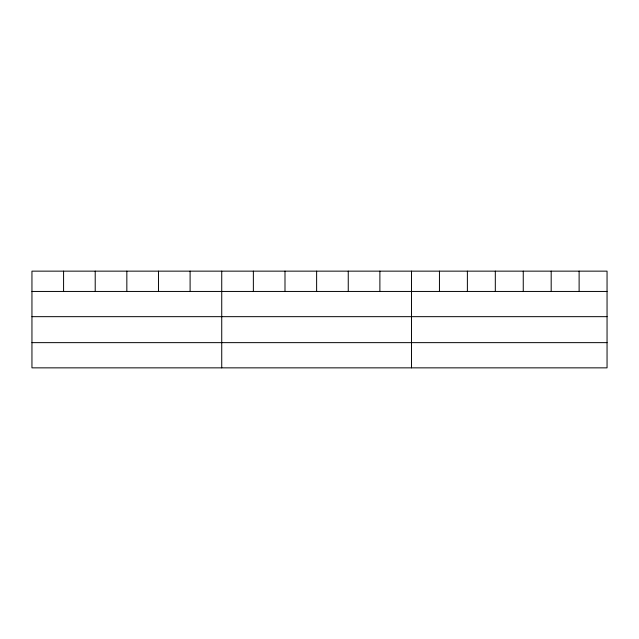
<?xml version="1.0" encoding="UTF-8"?>
<svg xmlns="http://www.w3.org/2000/svg" width="639" height="639" viewBox="0 0 639 639"><rect width="100%" height="100%" fill="white"/><g stroke="black" fill="none" stroke-linecap="round" stroke-linejoin="round"><path stroke-width="0.96" d="M607.05 316.664L607.05 271.144L31.95 271.144L31.95 367.856L607.05 367.856L607.05 316.664L31.95 316.664M31.95 291.448L607.05 291.448M31.95 342.64L607.05 342.64M579.118 271.144L579.118 291.448M551.185 271.144L551.185 291.448M523.253 271.144L523.253 291.448M495.313 271.144L495.313 291.448M467.381 271.144L467.381 291.448M439.448 271.144L439.448 291.448M411.516 271.144L411.516 367.856M379.885 271.144L379.885 291.448M348.255 271.144L348.255 291.448M316.624 271.144L316.624 291.448M284.994 271.144L284.994 291.448M253.363 271.144L253.363 291.448M221.733 271.144L221.733 367.856M190.102 271.144L190.102 291.448M158.472 271.144L158.472 291.448M126.841 271.144L126.841 291.448M95.211 271.144L95.211 291.448M63.58 271.144L63.58 291.448"/></g></svg>
